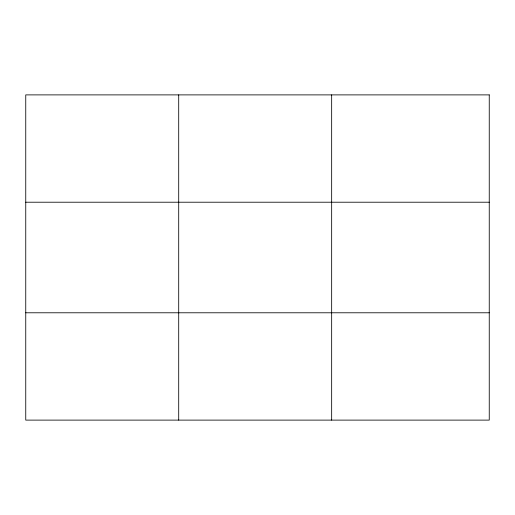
<?xml version="1.0" encoding="UTF-8"?>
<svg xmlns="http://www.w3.org/2000/svg" width="515" height="515" viewBox="0 0 515 515"><rect width="100%" height="100%" fill="white"/><g stroke="black" fill="none" stroke-linecap="round" stroke-linejoin="round"><path stroke-width="0.77" d="M178.705 420.111L178.705 94.889M331.66 420.111L331.66 94.889M25.75 202.215L489.25 202.215M25.75 312.785L489.25 312.785M489.25 94.889L489.25 420.111L25.75 420.111L25.75 94.889L489.25 94.889"/></g></svg>
